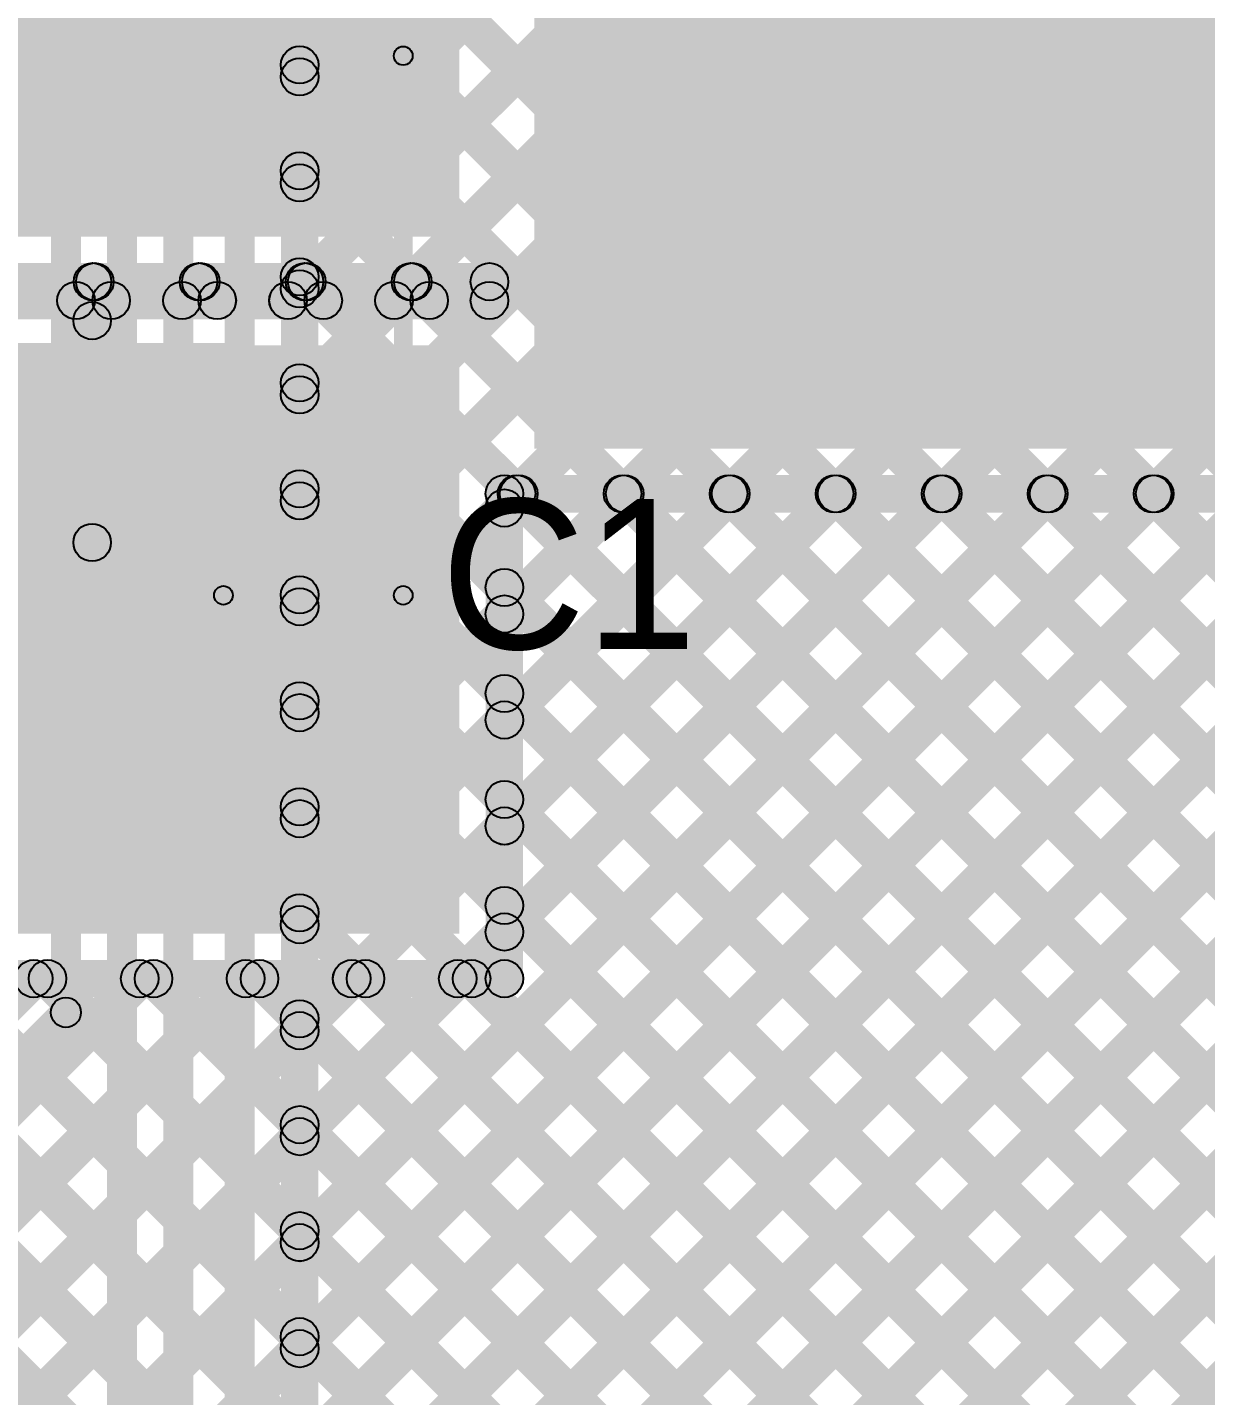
# Model space of a CAD drawing. Header units: millimetres. Extents: x -0.08 to 5.25, y -0.08 to 2.73.
# Drawn here: x 1.7667 to 2.0811, y 0.7837 to 1.1489 of the extents above; entities that cross this region are included whole.
import ezdxf

# ---------------------------------------------------------------- set-up
doc = ezdxf.new("R2010")
doc.units = ezdxf.units.MM
doc.header["$MEASUREMENT"] = 0
for name, color, linetype in [('BottomLayer', 5, 'Continuous'), ('TopLayer', 1, 'Continuous'), ('TopOverlay', 2, 'Continuous'), ('TopPaste', 8, 'Continuous'), ('TopSolder', 216, 'Continuous')]:
    doc.layers.add(name, color=color, linetype=linetype)

# ---------------------------------------------------------------- blocks, each defined once
blk = doc.blocks.new('EEEHB1E6R8R_92')
at = {"layer": 'TopLayer'}
for points in [[(-0.11811, 0.0315), (-0.01969, 0.0315), (-0.01969, -0.0315), (-0.11811, -0.0315)], [(0.01969, 0.0315), (0.11811, 0.0315), (0.11811, -0.0315), (0.01969, -0.0315)]]:
    blk.add_hatch(color=1, dxfattribs=at).paths.add_polyline_path(points)
at = {"layer": 'TopOverlay'}
for points in [[(-0.08623, 0.05423), (-0.08977, 0.05777), (-0.06277, 0.08477), (-0.05923, 0.08123)], [(0.083, 0.0855), (0.083, 0.0805), (-0.061, 0.0805), (-0.061, 0.0855)], [(0.0855, 0.03502), (0.0805, 0.03502), (0.0805, 0.083), (0.0855, 0.083)], [(-0.0855, 0.03509), (-0.0905, 0.03509), (-0.0905, 0.056), (-0.0855, 0.056)], [(-0.0985, 0.03881), (-0.1035, 0.03881), (-0.1035, 0.05143), (-0.0985, 0.05143)], [(-0.094, 0.0475), (-0.094, 0.0425), (-0.10796, 0.0425), (-0.10796, 0.0475)], [(-0.0835, -0.056), (-0.0885, -0.056), (-0.0885, -0.03509), (-0.0835, -0.03509)], [(0.0875, -0.083), (0.0825, -0.083), (0.0825, -0.03502), (0.0875, -0.03502)], [(-0.05723, -0.08123), (-0.06077, -0.08477), (-0.08777, -0.05777), (-0.08423, -0.05423)], [(0.085, -0.0805), (0.085, -0.0855), (-0.059, -0.0855), (-0.059, -0.0805)]]:
    blk.add_hatch(color=2, dxfattribs=at).paths.add_polyline_path(points)
h = blk.add_hatch(color=2, dxfattribs=at)
edge = h.paths.add_edge_path()
edge.add_arc((-0.061, 0.083), 0.0025, 0, 360)
h = blk.add_hatch(color=2, dxfattribs=at)
edge = h.paths.add_edge_path()
edge.add_arc((-0.061, 0.083), 0.0025, 0, 360)
h = blk.add_hatch(color=2, dxfattribs=at)
edge = h.paths.add_edge_path()
edge.add_arc((0.083, 0.083), 0.0025, 0, 360)
h = blk.add_hatch(color=2, dxfattribs=at)
edge = h.paths.add_edge_path()
edge.add_arc((0.083, 0.083), 0.0025, 0, 360)
h = blk.add_hatch(color=2, dxfattribs=at)
edge = h.paths.add_edge_path()
edge.add_arc((-0.088, 0.056), 0.0025, 0, 360)
h = blk.add_hatch(color=2, dxfattribs=at)
edge = h.paths.add_edge_path()
edge.add_arc((-0.088, 0.056), 0.0025, 0, 360)
h = blk.add_hatch(color=2, dxfattribs=at)
edge = h.paths.add_edge_path()
edge.add_arc((-0.101, 0.05143), 0.0025, 0, 360)
h = blk.add_hatch(color=2, dxfattribs=at)
edge = h.paths.add_edge_path()
edge.add_arc((-0.10796, 0.045), 0.0025, 0, 360)
h = blk.add_hatch(color=2, dxfattribs=at)
edge = h.paths.add_edge_path()
edge.add_arc((-0.094, 0.045), 0.0025, 0, 360)
h = blk.add_hatch(color=2, dxfattribs=at)
edge = h.paths.add_edge_path()
edge.add_arc((-0.101, 0.03881), 0.0025, 0, 360)
h = blk.add_hatch(color=2, dxfattribs=at)
edge = h.paths.add_edge_path()
edge.add_arc((-0.088, 0.03509), 0.0025, 0, 360)
h = blk.add_hatch(color=2, dxfattribs=at)
edge = h.paths.add_edge_path()
edge.add_arc((0.083, 0.03502), 0.0025, 0, 360)
h = blk.add_hatch(color=2, dxfattribs=at)
edge = h.paths.add_edge_path()
edge.add_arc((-0.086, -0.03509), 0.0025, 0, 360)
h = blk.add_hatch(color=2, dxfattribs=at)
edge = h.paths.add_edge_path()
edge.add_arc((0.085, -0.03502), 0.0025, 0, 360)
h = blk.add_hatch(color=2, dxfattribs=at)
edge = h.paths.add_edge_path()
edge.add_arc((-0.086, -0.056), 0.0025, 0, 360)
h = blk.add_hatch(color=2, dxfattribs=at)
edge = h.paths.add_edge_path()
edge.add_arc((-0.086, -0.056), 0.0025, 0, 360)
h = blk.add_hatch(color=2, dxfattribs=at)
edge = h.paths.add_edge_path()
edge.add_arc((-0.059, -0.083), 0.0025, 0, 360)
h = blk.add_hatch(color=2, dxfattribs=at)
edge = h.paths.add_edge_path()
edge.add_arc((-0.059, -0.083), 0.0025, 0, 360)
h = blk.add_hatch(color=2, dxfattribs=at)
edge = h.paths.add_edge_path()
edge.add_arc((0.085, -0.083), 0.0025, 0, 360)
h = blk.add_hatch(color=2, dxfattribs=at)
edge = h.paths.add_edge_path()
edge.add_arc((0.085, -0.083), 0.0025, 0, 360)
at = {"layer": 'TopPaste'}
for points in [[(-0.11811, 0.0315), (-0.01969, 0.0315), (-0.01969, -0.0315), (-0.11811, -0.0315)], [(0.01969, 0.0315), (0.11811, 0.0315), (0.11811, -0.0315), (0.01969, -0.0315)]]:
    blk.add_hatch(color=8, dxfattribs=at).paths.add_polyline_path(points)
at = {"layer": 'TopSolder'}
for points in [[(-0.12211, 0.0355), (-0.01569, 0.0355), (-0.01569, -0.0355), (-0.12211, -0.0355)], [(0.01569, 0.0355), (0.12211, 0.0355), (0.12211, -0.0355), (0.01569, -0.0355)]]:
    blk.add_hatch(color=216, dxfattribs=at).paths.add_polyline_path(points)
at = {"layer": 'TopOverlay'}
for centre in [(-0.061, 0.083), (-0.061, 0.083), (0.083, 0.083), (0.083, 0.083), (-0.088, 0.056), (-0.088, 0.056), (-0.101, 0.05143), (-0.10796, 0.045), (-0.094, 0.045), (-0.101, 0.03881), (-0.088, 0.03509), (0.083, 0.03502), (-0.086, -0.03509), (0.085, -0.03502), (-0.086, -0.056), (-0.086, -0.056), (-0.059, -0.083), (-0.059, -0.083), (0.085, -0.083), (0.085, -0.083)]:
    blk.add_circle(centre, 0.0025, dxfattribs=at)

msp = doc.modelspace()

# ---------------------------------------------------------------- hatches: boundary and pattern name
at = {"layer": 'BottomLayer'}
for points in [[(1.82738, 0.73838), (1.81938, 0.73838), (1.81938, 1.72262), (1.82738, 1.72262)], [(1.811, 0.752), (1.803, 0.752), (1.803, 1.705), (1.811, 1.705)], [(1.796, 0.761), (1.788, 0.761), (1.788, 1.69), (1.796, 1.69)], [(1.781, 0.886), (1.773, 0.886), (1.773, 1.68379), (1.781, 1.68379)], [(1.84291, 0.87759), (1.83584, 0.88466), (2.48846, 1.53727), (2.49553, 1.5302)], [(1.84291, 0.87759), (1.83584, 0.88466), (2.48846, 1.53727), (2.49553, 1.5302)], [(1.84291, 0.82102), (1.83584, 0.82809), (2.54129, 1.53354), (2.54836, 1.52646)], [(1.84291, 0.76445), (1.83584, 0.77152), (2.59786, 1.53354), (2.60493, 1.52646)], [(1.84291, 0.8493), (1.83584, 0.85637), (2.513, 1.53354), (2.52007, 1.52646)], [(1.84291, 0.79273), (1.83584, 0.79981), (2.56957, 1.53354), (2.57664, 1.52646)], [(1.84291, 0.73617), (1.83584, 0.74324), (2.62614, 1.53354), (2.63321, 1.52646)], [(1.84291, 0.76445), (1.83584, 0.77152), (2.59786, 1.53354), (2.60493, 1.52646)], [(1.84291, 0.79274), (1.83584, 0.79981), (2.56957, 1.53354), (2.57664, 1.52646)], [(1.84291, 0.73617), (1.83584, 0.74324), (2.62614, 1.53354), (2.63321, 1.52646)], [(1.84291, 0.82102), (1.83584, 0.82809), (2.54129, 1.53354), (2.54836, 1.52646)], [(1.84291, 0.8493), (1.83584, 0.85637), (2.513, 1.53354), (2.52007, 1.52646)], [(1.61166, 0.47663), (1.60459, 0.4837), (2.64232, 1.52143), (2.64939, 1.51436)], [(1.61166, 0.47663), (1.60459, 0.4837), (2.64232, 1.52143), (2.64939, 1.51436)], [(1.63483, 0.47151), (1.62776, 0.47859), (2.65646, 1.50729), (2.66353, 1.50021)], [(1.63483, 0.47152), (1.62776, 0.47859), (2.65646, 1.50729), (2.66353, 1.50021)], [(1.64906, 0.45746), (1.64199, 0.46453), (2.6706, 1.49314), (2.67767, 1.48607)], [(1.64906, 0.45746), (1.64199, 0.46453), (2.6706, 1.49314), (2.67767, 1.48607)], [(1.66321, 0.44332), (1.65613, 0.45039), (2.68474, 1.479), (2.69182, 1.47193)], [(1.66321, 0.44332), (1.65613, 0.45039), (2.68474, 1.479), (2.69181, 1.47193)], [(1.67735, 0.42918), (1.67028, 0.43625), (2.69889, 1.46486), (2.70596, 1.45779)], [(1.67735, 0.42918), (1.67028, 0.43625), (2.69889, 1.46486), (2.70596, 1.45779)], [(1.69149, 0.41504), (1.68442, 0.42211), (2.71303, 1.45072), (2.7201, 1.44365)], [(1.69149, 0.41504), (1.68442, 0.42211), (2.71303, 1.45072), (2.7201, 1.44365)], [(1.70563, 0.40089), (1.69856, 0.40797), (2.72717, 1.43658), (2.73424, 1.4295)], [(1.70563, 0.40089), (1.69856, 0.40797), (2.72717, 1.43657), (2.73424, 1.4295)], [(1.84291, 0.90587), (1.83584, 0.91294), (2.32934, 1.40644), (2.33641, 1.39937)], [(1.84291, 0.90587), (1.83584, 0.91294), (2.32934, 1.40644), (2.33641, 1.39937)], [(1.84291, 1.13215), (1.83584, 1.13922), (2.10216, 1.40554), (2.10923, 1.39846)], [(1.84291, 1.10386), (1.83584, 1.11093), (2.13045, 1.40554), (2.13752, 1.39846)], [(1.84291, 1.07558), (1.83584, 1.08265), (2.15873, 1.40554), (2.1658, 1.39846)], [(1.84291, 1.04729), (1.83584, 1.05436), (2.18701, 1.40554), (2.19408, 1.39846)], [(1.84291, 0.96244), (1.83584, 0.96951), (2.27187, 1.40554), (2.27894, 1.39846)], [(1.84291, 0.93416), (1.83584, 0.94123), (2.30015, 1.40554), (2.30722, 1.39846)], [(1.84291, 0.99072), (1.83584, 0.9978), (2.24358, 1.40554), (2.25065, 1.39846)], [(1.84291, 1.01901), (1.83584, 1.02608), (2.2153, 1.40554), (2.22237, 1.39846)], [(1.84291, 0.96244), (1.83584, 0.96951), (2.27187, 1.40554), (2.27894, 1.39846)], [(1.84291, 0.99073), (1.83584, 0.9978), (2.24358, 1.40554), (2.25065, 1.39846)], [(1.84291, 0.93416), (1.83584, 0.94123), (2.30015, 1.40554), (2.30722, 1.39846)], [(1.84291, 1.10386), (1.83584, 1.11093), (2.13044, 1.40554), (2.13752, 1.39846)], [(1.84291, 1.13215), (1.83584, 1.13922), (2.10216, 1.40554), (2.10923, 1.39846)], [(1.84291, 1.04729), (1.83584, 1.05437), (2.18701, 1.40554), (2.19408, 1.39846)], [(1.84291, 1.07558), (1.83584, 1.08265), (2.15873, 1.40554), (2.1658, 1.39846)], [(1.84291, 1.01901), (1.83584, 1.02608), (2.2153, 1.40554), (2.22237, 1.39846)], [(1.88746, 1.33826), (1.89454, 1.34533), (2.93558, 0.30428), (2.92851, 0.29721)], [(1.88746, 1.33826), (1.89454, 1.34533), (2.93559, 0.30428), (2.92851, 0.29721)], [(1.88746, 1.30998), (1.89454, 1.31705), (3.02205, 0.18954), (3.01498, 0.18246)], [(1.88746, 1.30998), (1.89454, 1.31705), (3.02405, 0.18754), (3.01698, 0.18046)], [(1.88746, 1.28169), (1.89454, 1.28876), (2.99376, 0.18954), (2.98669, 0.18246)], [(1.88746, 1.28169), (1.89454, 1.28876), (2.99576, 0.18754), (2.98869, 0.18046)], [(1.88698, 1.2539), (1.89405, 1.26097), (2.96548, 0.18954), (2.95841, 0.18246)], [(1.88698, 1.2539), (1.89405, 1.26097), (2.96748, 0.18754), (2.96041, 0.18046)], [(1.87689, 1.2357), (1.88396, 1.24277), (2.9372, 0.18954), (2.93012, 0.18246)], [(1.87689, 1.2357), (1.88396, 1.24277), (2.93919, 0.18754), (2.93212, 0.18046)], [(1.84438, 0.73838), (1.83438, 0.73838), (1.83438, 1.23772), (1.84438, 1.23772)], [(1.84438, 0.73838), (1.83438, 0.73838), (1.83438, 1.23772), (1.84438, 1.23772)], [(1.85681, 1.22749), (1.86388, 1.23456), (2.90891, 0.18954), (2.90184, 0.18246)], [(1.85681, 1.22749), (1.86388, 1.23456), (2.91091, 0.18754), (2.90384, 0.18046)], [(1.83584, 1.22018), (1.84291, 1.22725), (2.88063, 0.18954), (2.87356, 0.18246)], [(1.83584, 1.22018), (1.84291, 1.22725), (2.88263, 0.18754), (2.87555, 0.18046)], [(1.83584, 1.19189), (1.84291, 1.19896), (2.64434, 0.39754), (2.63727, 0.39046)], [(1.83584, 1.19189), (1.84291, 1.19896), (2.64434, 0.39754), (2.63727, 0.39046)], [(1.83584, 1.16361), (1.84291, 1.17068), (2.61606, 0.39754), (2.60899, 0.39046)], [(1.83584, 1.16361), (1.84291, 1.17068), (2.61606, 0.39754), (2.60899, 0.39046)], [(1.83584, 1.13532), (1.84291, 1.1424), (2.58777, 0.39754), (2.5807, 0.39046)], [(1.83584, 1.13532), (1.84291, 1.14239), (2.58777, 0.39754), (2.5807, 0.39046)], [(1.83584, 1.10704), (1.84291, 1.11411), (2.55949, 0.39754), (2.55242, 0.39046)], [(1.83584, 1.10704), (1.84291, 1.11411), (2.55949, 0.39754), (2.55242, 0.39046)], [(1.83584, 1.07876), (1.84291, 1.08583), (2.5312, 0.39754), (2.52413, 0.39046)], [(1.83584, 1.07876), (1.84291, 1.08583), (2.5312, 0.39754), (2.52413, 0.39046)], [(1.83584, 1.05047), (1.84291, 1.05754), (2.50292, 0.39754), (2.49585, 0.39046)], [(1.83584, 1.05047), (1.84291, 1.05754), (2.50292, 0.39754), (2.49585, 0.39046)], [(1.83584, 1.02219), (1.84291, 1.02926), (2.47464, 0.39754), (2.46757, 0.39046)], [(1.83584, 1.02219), (1.84291, 1.02926), (2.47464, 0.39754), (2.46756, 0.39046)], [(1.83584, 0.9939), (1.84291, 1.00097), (2.45335, 0.39054), (2.44628, 0.38346)], [(1.83584, 0.9939), (1.84291, 1.00097), (2.45335, 0.39054), (2.44628, 0.38346)], [(1.83584, 0.96562), (1.84291, 0.97269), (2.42507, 0.39054), (2.418, 0.38346)], [(1.83584, 0.96562), (1.84291, 0.97269), (2.42507, 0.39054), (2.418, 0.38346)], [(1.83584, 0.93733), (1.84291, 0.94441), (2.39678, 0.39054), (2.38971, 0.38346)], [(1.83584, 0.93733), (1.84291, 0.9444), (2.39678, 0.39054), (2.38971, 0.38346)], [(1.83584, 0.90905), (1.84291, 0.91612), (2.3685, 0.39054), (2.36143, 0.38346)], [(1.83584, 0.90905), (1.84291, 0.91612), (2.3685, 0.39054), (2.36143, 0.38346)], [(1.71783, 0.82117), (1.71217, 0.82683), (1.77417, 0.88883), (1.77983, 0.88317)], [(1.83584, 0.88077), (1.84291, 0.88784), (2.34021, 0.39054), (2.33314, 0.38346)], [(1.83584, 0.88076), (1.84291, 0.88784), (2.34021, 0.39054), (2.33314, 0.38346)], [(1.83584, 0.85248), (1.84291, 0.85955), (2.31193, 0.39054), (2.30486, 0.38346)], [(1.83584, 0.85248), (1.84291, 0.85955), (2.31193, 0.39054), (2.30486, 0.38346)], [(1.83584, 0.8242), (1.84291, 0.83127), (2.28365, 0.39054), (2.27658, 0.38346)], [(1.83584, 0.8242), (1.84291, 0.83127), (2.28365, 0.39054), (2.27657, 0.38346)], [(1.83584, 0.79591), (1.84291, 0.80298), (2.25536, 0.39054), (2.24829, 0.38346)], [(1.83584, 0.79591), (1.84291, 0.80298), (2.25536, 0.39054), (2.24829, 0.38346)]]:
    msp.add_hatch(color=5, dxfattribs=at).paths.add_polyline_path(points)
h = msp.add_hatch(color=5, dxfattribs=at)
edge = h.paths.add_edge_path()
edge.add_arc((1.83938, 1.13886), 0.005, 0, 360)
h = msp.add_hatch(color=5, dxfattribs=at)
edge = h.paths.add_edge_path()
edge.add_arc((1.83938, 1.13886), 0.005, 0, 360)
h = msp.add_hatch(color=5, dxfattribs=at)
edge = h.paths.add_edge_path()
edge.add_arc((1.83938, 1.13568), 0.005, 0, 360)
h = msp.add_hatch(color=5, dxfattribs=at)
edge = h.paths.add_edge_path()
edge.add_arc((1.83938, 1.13568), 0.005, 0, 360)
h = msp.add_hatch(color=5, dxfattribs=at)
edge = h.paths.add_edge_path()
edge.add_arc((1.83938, 1.11058), 0.005, 0, 360)
h = msp.add_hatch(color=5, dxfattribs=at)
edge = h.paths.add_edge_path()
edge.add_arc((1.83938, 1.11057), 0.005, 0, 360)
h = msp.add_hatch(color=5, dxfattribs=at)
edge = h.paths.add_edge_path()
edge.add_arc((1.83938, 1.1074), 0.005, 0, 360)
h = msp.add_hatch(color=5, dxfattribs=at)
edge = h.paths.add_edge_path()
edge.add_arc((1.83938, 1.1074), 0.005, 0, 360)
h = msp.add_hatch(color=5, dxfattribs=at)
edge = h.paths.add_edge_path()
edge.add_arc((1.83938, 1.08229), 0.005, 0, 360)
h = msp.add_hatch(color=5, dxfattribs=at)
edge = h.paths.add_edge_path()
edge.add_arc((1.83938, 1.08229), 0.005, 0, 360)
h = msp.add_hatch(color=5, dxfattribs=at)
edge = h.paths.add_edge_path()
edge.add_arc((1.83938, 1.07911), 0.005, 0, 360)
h = msp.add_hatch(color=5, dxfattribs=at)
edge = h.paths.add_edge_path()
edge.add_arc((1.83938, 1.07911), 0.005, 0, 360)
h = msp.add_hatch(color=5, dxfattribs=at)
edge = h.paths.add_edge_path()
edge.add_arc((1.83938, 1.05401), 0.005, 0, 360)
h = msp.add_hatch(color=5, dxfattribs=at)
edge = h.paths.add_edge_path()
edge.add_arc((1.83938, 1.05401), 0.005, 0, 360)
h = msp.add_hatch(color=5, dxfattribs=at)
edge = h.paths.add_edge_path()
edge.add_arc((1.83938, 1.05083), 0.005, 0, 360)
h = msp.add_hatch(color=5, dxfattribs=at)
edge = h.paths.add_edge_path()
edge.add_arc((1.83938, 1.05083), 0.005, 0, 360)
h = msp.add_hatch(color=5, dxfattribs=at)
edge = h.paths.add_edge_path()
edge.add_arc((1.83938, 1.02572), 0.005, 0, 360)
h = msp.add_hatch(color=5, dxfattribs=at)
edge = h.paths.add_edge_path()
edge.add_arc((1.83938, 1.02572), 0.005, 0, 360)
h = msp.add_hatch(color=5, dxfattribs=at)
edge = h.paths.add_edge_path()
edge.add_arc((1.83938, 1.02254), 0.005, 0, 360)
h = msp.add_hatch(color=5, dxfattribs=at)
edge = h.paths.add_edge_path()
edge.add_arc((1.83938, 1.02255), 0.005, 0, 360)
h = msp.add_hatch(color=5, dxfattribs=at)
edge = h.paths.add_edge_path()
edge.add_arc((1.83938, 0.99744), 0.005, 0, 360)
h = msp.add_hatch(color=5, dxfattribs=at)
edge = h.paths.add_edge_path()
edge.add_arc((1.83938, 0.99744), 0.005, 0, 360)
h = msp.add_hatch(color=5, dxfattribs=at)
edge = h.paths.add_edge_path()
edge.add_arc((1.83938, 0.99426), 0.005, 0, 360)
h = msp.add_hatch(color=5, dxfattribs=at)
edge = h.paths.add_edge_path()
edge.add_arc((1.83938, 0.99426), 0.005, 0, 360)
h = msp.add_hatch(color=5, dxfattribs=at)
edge = h.paths.add_edge_path()
edge.add_arc((1.83938, 0.96915), 0.005, 0, 360)
h = msp.add_hatch(color=5, dxfattribs=at)
edge = h.paths.add_edge_path()
edge.add_arc((1.83938, 0.96915), 0.005, 0, 360)
h = msp.add_hatch(color=5, dxfattribs=at)
edge = h.paths.add_edge_path()
edge.add_arc((1.83938, 0.96598), 0.005, 0, 360)
h = msp.add_hatch(color=5, dxfattribs=at)
edge = h.paths.add_edge_path()
edge.add_arc((1.83938, 0.96598), 0.005, 0, 360)
h = msp.add_hatch(color=5, dxfattribs=at)
edge = h.paths.add_edge_path()
edge.add_arc((1.83938, 0.94087), 0.005, 0, 360)
h = msp.add_hatch(color=5, dxfattribs=at)
edge = h.paths.add_edge_path()
edge.add_arc((1.83938, 0.94087), 0.005, 0, 360)
h = msp.add_hatch(color=5, dxfattribs=at)
edge = h.paths.add_edge_path()
edge.add_arc((1.83938, 0.93769), 0.005, 0, 360)
h = msp.add_hatch(color=5, dxfattribs=at)
edge = h.paths.add_edge_path()
edge.add_arc((1.83938, 0.93769), 0.005, 0, 360)
h = msp.add_hatch(color=5, dxfattribs=at)
edge = h.paths.add_edge_path()
edge.add_arc((1.83938, 0.91259), 0.005, 0, 360)
h = msp.add_hatch(color=5, dxfattribs=at)
edge = h.paths.add_edge_path()
edge.add_arc((1.83938, 0.91258), 0.005, 0, 360)
h = msp.add_hatch(color=5, dxfattribs=at)
edge = h.paths.add_edge_path()
edge.add_arc((1.83938, 0.90941), 0.005, 0, 360)
h = msp.add_hatch(color=5, dxfattribs=at)
edge = h.paths.add_edge_path()
edge.add_arc((1.83938, 0.90941), 0.005, 0, 360)
h = msp.add_hatch(color=5, dxfattribs=at)
edge = h.paths.add_edge_path()
edge.add_arc((1.777, 0.886), 0.004, 0, 360)
h = msp.add_hatch(color=5, dxfattribs=at)
edge = h.paths.add_edge_path()
edge.add_arc((1.777, 0.886), 0.004, 0, 360)
h = msp.add_hatch(color=5, dxfattribs=at)
edge = h.paths.add_edge_path()
edge.add_arc((1.83938, 0.8843), 0.005, 0, 360)
h = msp.add_hatch(color=5, dxfattribs=at)
edge = h.paths.add_edge_path()
edge.add_arc((1.83938, 0.8843), 0.005, 0, 360)
h = msp.add_hatch(color=5, dxfattribs=at)
edge = h.paths.add_edge_path()
edge.add_arc((1.83938, 0.88112), 0.005, 0, 360)
h = msp.add_hatch(color=5, dxfattribs=at)
edge = h.paths.add_edge_path()
edge.add_arc((1.83938, 0.88112), 0.005, 0, 360)
h = msp.add_hatch(color=5, dxfattribs=at)
edge = h.paths.add_edge_path()
edge.add_arc((1.83938, 0.85602), 0.005, 0, 360)
h = msp.add_hatch(color=5, dxfattribs=at)
edge = h.paths.add_edge_path()
edge.add_arc((1.83938, 0.85602), 0.005, 0, 360)
h = msp.add_hatch(color=5, dxfattribs=at)
edge = h.paths.add_edge_path()
edge.add_arc((1.83938, 0.85284), 0.005, 0, 360)
h = msp.add_hatch(color=5, dxfattribs=at)
edge = h.paths.add_edge_path()
edge.add_arc((1.83938, 0.85284), 0.005, 0, 360)
h = msp.add_hatch(color=5, dxfattribs=at)
edge = h.paths.add_edge_path()
edge.add_arc((1.83938, 0.82773), 0.005, 0, 360)
h = msp.add_hatch(color=5, dxfattribs=at)
edge = h.paths.add_edge_path()
edge.add_arc((1.83938, 0.82773), 0.005, 0, 360)
h = msp.add_hatch(color=5, dxfattribs=at)
edge = h.paths.add_edge_path()
edge.add_arc((1.83938, 0.82455), 0.005, 0, 360)
h = msp.add_hatch(color=5, dxfattribs=at)
edge = h.paths.add_edge_path()
edge.add_arc((1.83938, 0.82456), 0.005, 0, 360)
h = msp.add_hatch(color=5, dxfattribs=at)
edge = h.paths.add_edge_path()
edge.add_arc((1.83938, 0.79945), 0.005, 0, 360)
h = msp.add_hatch(color=5, dxfattribs=at)
edge = h.paths.add_edge_path()
edge.add_arc((1.83938, 0.79945), 0.005, 0, 360)
h = msp.add_hatch(color=5, dxfattribs=at)
edge = h.paths.add_edge_path()
edge.add_arc((1.83938, 0.79627), 0.005, 0, 360)
h = msp.add_hatch(color=5, dxfattribs=at)
edge = h.paths.add_edge_path()
edge.add_arc((1.83938, 0.79627), 0.005, 0, 360)
at = {"layer": 'TopLayer'}
for points in [[(1.606, 1.093), (1.882, 1.093), (1.882, 1.314), (1.606, 1.314)], [(1.902, 1.03641), (2.757, 1.03641), (2.757, 1.314), (1.902, 1.314)], [(1.607, 1.076), (1.607, 1.086), (1.89, 1.086), (1.89, 1.076)], [(1.607, 1.076), (1.607, 1.086), (1.89, 1.086), (1.89, 1.076)], [(1.607, 1.071), (1.607, 1.081), (1.89, 1.081), (1.89, 1.071)], [(1.607, 1.071), (1.607, 1.081), (1.89, 1.081), (1.89, 1.071)], [(1.78323, 1.07246), (1.77616, 1.07954), (1.78116, 1.08454), (1.78823, 1.07746)], [(1.78323, 1.07246), (1.77616, 1.07954), (1.78116, 1.08454), (1.78823, 1.07746)], [(1.78056, 1.07746), (1.78764, 1.08454), (1.79264, 1.07954), (1.78556, 1.07246)], [(1.78057, 1.07746), (1.78764, 1.08454), (1.79264, 1.07954), (1.78557, 1.07246)], [(1.81152, 1.07246), (1.80444, 1.07954), (1.80944, 1.08454), (1.81652, 1.07746)], [(1.81152, 1.07246), (1.80445, 1.07954), (1.80945, 1.08454), (1.81652, 1.07746)], [(1.80885, 1.07746), (1.81592, 1.08454), (1.82092, 1.07954), (1.81385, 1.07246)], [(1.80885, 1.07746), (1.81592, 1.08454), (1.82092, 1.07954), (1.81385, 1.07246)], [(1.8398, 1.07246), (1.83273, 1.07954), (1.83773, 1.08454), (1.8448, 1.07746)], [(1.8398, 1.07246), (1.83273, 1.07954), (1.83773, 1.08454), (1.8448, 1.07746)], [(1.83713, 1.07746), (1.8442, 1.08454), (1.8492, 1.07954), (1.84213, 1.07246)], [(1.83713, 1.07746), (1.8442, 1.08454), (1.8492, 1.07954), (1.84213, 1.07246)], [(1.86808, 1.07246), (1.86101, 1.07954), (1.86601, 1.08454), (1.87308, 1.07746)], [(1.86808, 1.07246), (1.86101, 1.07954), (1.86601, 1.08454), (1.87308, 1.07746)], [(1.86542, 1.07746), (1.87249, 1.08454), (1.87749, 1.07954), (1.87042, 1.07246)], [(1.86542, 1.07746), (1.87249, 1.08454), (1.87749, 1.07954), (1.87042, 1.07246)], [(1.895, 1.076), (1.885, 1.076), (1.885, 1.081), (1.895, 1.081)], [(1.895, 1.076), (1.885, 1.076), (1.885, 1.081), (1.895, 1.081)], [(1.789, 1.0114), (1.779, 1.0114), (1.779, 1.07061), (1.789, 1.07061)], [(1.789, 1.0114), (1.779, 1.0114), (1.779, 1.07061), (1.789, 1.07061)], [(1.132, 0.907), (1.882, 0.907), (1.882, 1.064), (1.132, 1.064)], [(1.36522, 0.20191), (1.35815, 0.20898), (2.17712, 1.02795), (2.18419, 1.02087)], [(1.36522, 0.28676), (1.35815, 0.29383), (2.09227, 1.02795), (2.09934, 1.02087)], [(1.36522, 0.25848), (1.35815, 0.26555), (2.12055, 1.02795), (2.12762, 1.02087)], [(1.36522, 0.31504), (1.35815, 0.32211), (2.06398, 1.02795), (2.07105, 1.02087)], [(1.36522, 0.34333), (1.35815, 0.3504), (2.0357, 1.02795), (2.04277, 1.02087)], [(1.36522, 0.23019), (1.35815, 0.23726), (2.14883, 1.02795), (2.15591, 1.02087)], [(1.36522, 0.23019), (1.35815, 0.23726), (2.14883, 1.02795), (2.15591, 1.02087)], [(1.36522, 0.20191), (1.35815, 0.20898), (2.17712, 1.02795), (2.18419, 1.02087)], [(1.36522, 0.31504), (1.35815, 0.32212), (2.06398, 1.02795), (2.07105, 1.02087)], [(1.36522, 0.25848), (1.35815, 0.26555), (2.12055, 1.02795), (2.12762, 1.02087)], [(1.36522, 0.28676), (1.35815, 0.29383), (2.09227, 1.02795), (2.09934, 1.02087)], [(1.36522, 0.34333), (1.35815, 0.3504), (2.0357, 1.02795), (2.04277, 1.02087)], [(1.37206, 0.18046), (1.36499, 0.18754), (2.2054, 1.02795), (2.21247, 1.02087)], [(1.37407, 0.18246), (1.36699, 0.18954), (2.2054, 1.02795), (2.21247, 1.02087)], [(1.40035, 0.18046), (1.39328, 0.18754), (2.23369, 1.02795), (2.24076, 1.02087)], [(1.40235, 0.18246), (1.39528, 0.18954), (2.23369, 1.02795), (2.24076, 1.02087)], [(1.42863, 0.18046), (1.42156, 0.18754), (2.26197, 1.02795), (2.26904, 1.02087)], [(1.43063, 0.18246), (1.42356, 0.18954), (2.26197, 1.02795), (2.26904, 1.02087)], [(1.45692, 0.18046), (1.44985, 0.18754), (2.29026, 1.02795), (2.29733, 1.02087)], [(1.45892, 0.18246), (1.45185, 0.18954), (2.29026, 1.02795), (2.29733, 1.02087)], [(1.4852, 0.18046), (1.47813, 0.18754), (2.31854, 1.02795), (2.32561, 1.02087)], [(1.4872, 0.18246), (1.48013, 0.18954), (2.31854, 1.02795), (2.32561, 1.02087)], [(1.89754, 0.90393), (1.89046, 0.911), (2.00741, 1.02795), (2.01448, 1.02087)], [(1.89754, 0.93221), (1.89046, 0.93928), (1.97913, 1.02795), (1.9862, 1.02087)], [(1.89754, 0.98878), (1.89046, 0.99585), (1.92256, 1.02795), (1.92963, 1.02087)], [(1.89754, 0.96049), (1.89046, 0.96756), (1.95084, 1.02795), (1.95792, 1.02087)], [(1.89754, 1.01706), (1.89046, 1.02413), (1.89428, 1.02795), (1.90135, 1.02087)], [(1.89754, 0.90393), (1.89046, 0.911), (2.00741, 1.02795), (2.01448, 1.02087)], [(1.89754, 0.96049), (1.89046, 0.96757), (1.95084, 1.02795), (1.95792, 1.02087)], [(1.89754, 0.93221), (1.89046, 0.93928), (1.97913, 1.02795), (1.9862, 1.02087)], [(1.89754, 1.01706), (1.89046, 1.02413), (1.89428, 1.02795), (1.90135, 1.02087)], [(1.89754, 0.98878), (1.89046, 0.99585), (1.92256, 1.02795), (1.92963, 1.02087)], [(1.89372, 1.02087), (1.9008, 1.02795), (2.5752, 0.35354), (2.56813, 0.34646)], [(1.89372, 1.02087), (1.90079, 1.02795), (2.5752, 0.35354), (2.56813, 0.34646)], [(1.894, 1.01941), (1.894, 1.02941), (2.769, 1.02941), (2.769, 1.01941)], [(1.894, 1.01941), (1.894, 1.02941), (2.769, 1.02941), (2.769, 1.01941)], [(1.92201, 1.02087), (1.92908, 1.02795), (2.60349, 0.35354), (2.59642, 0.34646)], [(1.92201, 1.02087), (1.92908, 1.02795), (2.60349, 0.35354), (2.59642, 0.34646)], [(1.95029, 1.02087), (1.95736, 1.02795), (2.61399, 0.37132), (2.60692, 0.36425)], [(1.95029, 1.02087), (1.95736, 1.02795), (2.61399, 0.37132), (2.60692, 0.36424)], [(1.97858, 1.02087), (1.98565, 1.02795), (2.62454, 0.38905), (2.61747, 0.38198)], [(1.97858, 1.02087), (1.98565, 1.02795), (2.62454, 0.38905), (2.61747, 0.38198)], [(2.00686, 1.02087), (2.01393, 1.02795), (2.64885, 0.39302), (2.64178, 0.38595)], [(2.00686, 1.02087), (2.01393, 1.02795), (2.64885, 0.39302), (2.64178, 0.38595)], [(2.03515, 1.02087), (2.04222, 1.02795), (2.71663, 0.35354), (2.70956, 0.34646)], [(2.03515, 1.02087), (2.04222, 1.02795), (2.71663, 0.35354), (2.70955, 0.34646)], [(2.06343, 1.02087), (2.0705, 1.02795), (2.74491, 0.35354), (2.73784, 0.34646)], [(2.06343, 1.02087), (2.0705, 1.02795), (2.74491, 0.35354), (2.73784, 0.34646)], [(1.899, 0.895), (1.889, 0.895), (1.889, 1.02441), (1.899, 1.02441)], [(1.899, 0.895), (1.889, 0.895), (1.889, 1.02441), (1.899, 1.02441)], [(1.89046, 0.99585), (1.89754, 1.00292), (2.54692, 0.35354), (2.53985, 0.34646)], [(1.89046, 0.99585), (1.89754, 1.00292), (2.54692, 0.35354), (2.53985, 0.34646)], [(1.89046, 0.96757), (1.89754, 0.97464), (2.51864, 0.35354), (2.51157, 0.34646)], [(1.89046, 0.96756), (1.89754, 0.97464), (2.51864, 0.35354), (2.51156, 0.34646)], [(1.89046, 0.93928), (1.89754, 0.94635), (2.49035, 0.35354), (2.48328, 0.34646)], [(1.89046, 0.93928), (1.89754, 0.94635), (2.49035, 0.35354), (2.48328, 0.34646)], [(1.89046, 0.911), (1.89754, 0.91807), (2.46207, 0.35354), (2.455, 0.34646)], [(1.89046, 0.911), (1.89754, 0.91807), (2.46207, 0.35354), (2.455, 0.34646)], [(1.12, 0.89), (1.12, 0.9), (1.894, 0.9), (1.894, 0.89)], [(1.12, 0.89), (1.12, 0.9), (1.894, 0.9), (1.894, 0.89)], [(1.36522, 0.3999), (1.35815, 0.40697), (1.84972, 0.89854), (1.85679, 0.89146)], [(1.36522, 0.37161), (1.35815, 0.37868), (1.878, 0.89854), (1.88507, 0.89146)], [(1.36522, 0.48475), (1.35815, 0.49182), (1.76487, 0.89854), (1.77194, 0.89146)], [(1.36522, 0.45647), (1.35815, 0.46354), (1.79315, 0.89854), (1.80022, 0.89146)], [(1.36522, 0.42818), (1.35815, 0.43525), (1.82144, 0.89854), (1.82851, 0.89146)], [(1.36522, 0.42818), (1.35815, 0.43525), (1.82143, 0.89854), (1.82851, 0.89146)], [(1.36522, 0.37161), (1.35815, 0.37868), (1.878, 0.89854), (1.88507, 0.89146)], [(1.36522, 0.48475), (1.35815, 0.49182), (1.76487, 0.89854), (1.77194, 0.89146)], [(1.36522, 0.45647), (1.35815, 0.46354), (1.79315, 0.89854), (1.80022, 0.89146)], [(1.36522, 0.3999), (1.35815, 0.40697), (1.84972, 0.89854), (1.85679, 0.89146)], [(1.65544, 0.89146), (1.66251, 0.89854), (2.3074, 0.25365), (2.30033, 0.24657)], [(1.65544, 0.89146), (1.66251, 0.89854), (2.3074, 0.25365), (2.30033, 0.24657)], [(1.68372, 0.89146), (1.69079, 0.89854), (2.32832, 0.261), (2.32125, 0.25393)], [(1.68372, 0.89146), (1.69079, 0.89854), (2.32832, 0.261), (2.32125, 0.25393)], [(1.71201, 0.89146), (1.71908, 0.89854), (2.36003, 0.25758), (2.35296, 0.25051)], [(1.71201, 0.89146), (1.71908, 0.89854), (2.36003, 0.25758), (2.35296, 0.25051)], [(1.74029, 0.89146), (1.74736, 0.89854), (2.45636, 0.18954), (2.44929, 0.18246)], [(1.74029, 0.89146), (1.74736, 0.89854), (2.45836, 0.18754), (2.45129, 0.18046)], [(1.76857, 0.89146), (1.77565, 0.89854), (2.47347, 0.20071), (2.4664, 0.19364)], [(1.76858, 0.89146), (1.77565, 0.89854), (2.47347, 0.20071), (2.4664, 0.19364)], [(1.79686, 0.89146), (1.80393, 0.89854), (2.38593, 0.31654), (2.37886, 0.30947)], [(1.79686, 0.89146), (1.80393, 0.89854), (2.38593, 0.31654), (2.37886, 0.30947)], [(1.82514, 0.89146), (1.83221, 0.89854), (2.39113, 0.33962), (2.38406, 0.33255)], [(1.82514, 0.89146), (1.83221, 0.89854), (2.39113, 0.33962), (2.38406, 0.33255)], [(1.85343, 0.89146), (1.8605, 0.89854), (2.40721, 0.35182), (2.40014, 0.34475)], [(1.85343, 0.89146), (1.8605, 0.89854), (2.40721, 0.35182), (2.40014, 0.34475)], [(1.88171, 0.89146), (1.88878, 0.89854), (2.43378, 0.35354), (2.42671, 0.34646)], [(1.88171, 0.89146), (1.88878, 0.89854), (2.43378, 0.35354), (2.42671, 0.34646)]]:
    msp.add_hatch(color=1, dxfattribs=at).paths.add_polyline_path(points)
h = msp.add_hatch(color=1, dxfattribs=at)
edge = h.paths.add_edge_path()
edge.add_arc((1.7841, 1.081), 0.005, 0, 360)
h = msp.add_hatch(color=1, dxfattribs=at)
edge = h.paths.add_edge_path()
edge.add_arc((1.7841, 1.081), 0.005, 0, 360)
h = msp.add_hatch(color=1, dxfattribs=at)
edge = h.paths.add_edge_path()
edge.add_arc((1.7847, 1.081), 0.005, 0, 360)
h = msp.add_hatch(color=1, dxfattribs=at)
edge = h.paths.add_edge_path()
edge.add_arc((1.7847, 1.081), 0.005, 0, 360)
h = msp.add_hatch(color=1, dxfattribs=at)
edge = h.paths.add_edge_path()
edge.add_arc((1.81239, 1.081), 0.005, 0, 360)
h = msp.add_hatch(color=1, dxfattribs=at)
edge = h.paths.add_edge_path()
edge.add_arc((1.81238, 1.081), 0.005, 0, 360)
h = msp.add_hatch(color=1, dxfattribs=at)
edge = h.paths.add_edge_path()
edge.add_arc((1.81298, 1.081), 0.005, 0, 360)
h = msp.add_hatch(color=1, dxfattribs=at)
edge = h.paths.add_edge_path()
edge.add_arc((1.81298, 1.081), 0.005, 0, 360)
h = msp.add_hatch(color=1, dxfattribs=at)
edge = h.paths.add_edge_path()
edge.add_arc((1.84067, 1.081), 0.005, 0, 360)
h = msp.add_hatch(color=1, dxfattribs=at)
edge = h.paths.add_edge_path()
edge.add_arc((1.84067, 1.081), 0.005, 0, 360)
h = msp.add_hatch(color=1, dxfattribs=at)
edge = h.paths.add_edge_path()
edge.add_arc((1.84126, 1.081), 0.005, 0, 360)
h = msp.add_hatch(color=1, dxfattribs=at)
edge = h.paths.add_edge_path()
edge.add_arc((1.84126, 1.081), 0.005, 0, 360)
h = msp.add_hatch(color=1, dxfattribs=at)
edge = h.paths.add_edge_path()
edge.add_arc((1.86895, 1.081), 0.005, 0, 360)
h = msp.add_hatch(color=1, dxfattribs=at)
edge = h.paths.add_edge_path()
edge.add_arc((1.86895, 1.081), 0.005, 0, 360)
h = msp.add_hatch(color=1, dxfattribs=at)
edge = h.paths.add_edge_path()
edge.add_arc((1.86955, 1.081), 0.005, 0, 360)
h = msp.add_hatch(color=1, dxfattribs=at)
edge = h.paths.add_edge_path()
edge.add_arc((1.86955, 1.081), 0.005, 0, 360)
h = msp.add_hatch(color=1, dxfattribs=at)
edge = h.paths.add_edge_path()
edge.add_arc((1.89, 1.081), 0.005, 0, 360)
h = msp.add_hatch(color=1, dxfattribs=at)
edge = h.paths.add_edge_path()
edge.add_arc((1.89, 1.081), 0.005, 0, 360)
h = msp.add_hatch(color=1, dxfattribs=at)
edge = h.paths.add_edge_path()
edge.add_arc((1.89, 1.081), 0.005, 0, 360)
h = msp.add_hatch(color=1, dxfattribs=at)
edge = h.paths.add_edge_path()
edge.add_arc((1.89, 1.081), 0.005, 0, 360)
h = msp.add_hatch(color=1, dxfattribs=at)
edge = h.paths.add_edge_path()
edge.add_arc((1.7797, 1.076), 0.005, 0, 360)
h = msp.add_hatch(color=1, dxfattribs=at)
edge = h.paths.add_edge_path()
edge.add_arc((1.7797, 1.076), 0.005, 0, 360)
h = msp.add_hatch(color=1, dxfattribs=at)
edge = h.paths.add_edge_path()
edge.add_arc((1.7891, 1.076), 0.005, 0, 360)
h = msp.add_hatch(color=1, dxfattribs=at)
edge = h.paths.add_edge_path()
edge.add_arc((1.7891, 1.076), 0.005, 0, 360)
h = msp.add_hatch(color=1, dxfattribs=at)
edge = h.paths.add_edge_path()
edge.add_arc((1.80798, 1.076), 0.005, 0, 360)
h = msp.add_hatch(color=1, dxfattribs=at)
edge = h.paths.add_edge_path()
edge.add_arc((1.80798, 1.076), 0.005, 0, 360)
h = msp.add_hatch(color=1, dxfattribs=at)
edge = h.paths.add_edge_path()
edge.add_arc((1.81739, 1.076), 0.005, 0, 360)
h = msp.add_hatch(color=1, dxfattribs=at)
edge = h.paths.add_edge_path()
edge.add_arc((1.81738, 1.076), 0.005, 0, 360)
h = msp.add_hatch(color=1, dxfattribs=at)
edge = h.paths.add_edge_path()
edge.add_arc((1.83627, 1.076), 0.005, 0, 360)
h = msp.add_hatch(color=1, dxfattribs=at)
edge = h.paths.add_edge_path()
edge.add_arc((1.83626, 1.076), 0.005, 0, 360)
h = msp.add_hatch(color=1, dxfattribs=at)
edge = h.paths.add_edge_path()
edge.add_arc((1.84567, 1.076), 0.005, 0, 360)
h = msp.add_hatch(color=1, dxfattribs=at)
edge = h.paths.add_edge_path()
edge.add_arc((1.84567, 1.076), 0.005, 0, 360)
h = msp.add_hatch(color=1, dxfattribs=at)
edge = h.paths.add_edge_path()
edge.add_arc((1.86455, 1.076), 0.005, 0, 360)
h = msp.add_hatch(color=1, dxfattribs=at)
edge = h.paths.add_edge_path()
edge.add_arc((1.86455, 1.076), 0.005, 0, 360)
h = msp.add_hatch(color=1, dxfattribs=at)
edge = h.paths.add_edge_path()
edge.add_arc((1.87395, 1.076), 0.005, 0, 360)
h = msp.add_hatch(color=1, dxfattribs=at)
edge = h.paths.add_edge_path()
edge.add_arc((1.87395, 1.076), 0.005, 0, 360)
h = msp.add_hatch(color=1, dxfattribs=at)
edge = h.paths.add_edge_path()
edge.add_arc((1.89, 1.076), 0.005, 0, 360)
h = msp.add_hatch(color=1, dxfattribs=at)
edge = h.paths.add_edge_path()
edge.add_arc((1.89, 1.076), 0.005, 0, 360)
h = msp.add_hatch(color=1, dxfattribs=at)
edge = h.paths.add_edge_path()
edge.add_arc((1.89, 1.076), 0.005, 0, 360)
h = msp.add_hatch(color=1, dxfattribs=at)
edge = h.paths.add_edge_path()
edge.add_arc((1.89, 1.076), 0.005, 0, 360)
h = msp.add_hatch(color=1, dxfattribs=at)
edge = h.paths.add_edge_path()
edge.add_arc((1.784, 1.07061), 0.005, 0, 360)
h = msp.add_hatch(color=1, dxfattribs=at)
edge = h.paths.add_edge_path()
edge.add_arc((1.784, 1.07061), 0.005, 0, 360)
h = msp.add_hatch(color=1, dxfattribs=at)
edge = h.paths.add_edge_path()
edge.add_arc((1.894, 1.02441), 0.005, 0, 360)
h = msp.add_hatch(color=1, dxfattribs=at)
edge = h.paths.add_edge_path()
edge.add_arc((1.894, 1.02441), 0.005, 0, 360)
h = msp.add_hatch(color=1, dxfattribs=at)
edge = h.paths.add_edge_path()
edge.add_arc((1.894, 1.02441), 0.005, 0, 360)
h = msp.add_hatch(color=1, dxfattribs=at)
edge = h.paths.add_edge_path()
edge.add_arc((1.894, 1.02441), 0.005, 0, 360)
h = msp.add_hatch(color=1, dxfattribs=at)
edge = h.paths.add_edge_path()
edge.add_arc((1.89726, 1.02441), 0.005, 0, 360)
h = msp.add_hatch(color=1, dxfattribs=at)
edge = h.paths.add_edge_path()
edge.add_arc((1.89726, 1.02441), 0.005, 0, 360)
h = msp.add_hatch(color=1, dxfattribs=at)
edge = h.paths.add_edge_path()
edge.add_arc((1.89781, 1.02441), 0.005, 0, 360)
h = msp.add_hatch(color=1, dxfattribs=at)
edge = h.paths.add_edge_path()
edge.add_arc((1.89781, 1.02441), 0.005, 0, 360)
h = msp.add_hatch(color=1, dxfattribs=at)
edge = h.paths.add_edge_path()
edge.add_arc((1.92554, 1.02441), 0.005, 0, 360)
h = msp.add_hatch(color=1, dxfattribs=at)
edge = h.paths.add_edge_path()
edge.add_arc((1.92554, 1.02441), 0.005, 0, 360)
h = msp.add_hatch(color=1, dxfattribs=at)
edge = h.paths.add_edge_path()
edge.add_arc((1.9261, 1.02441), 0.005, 0, 360)
h = msp.add_hatch(color=1, dxfattribs=at)
edge = h.paths.add_edge_path()
edge.add_arc((1.9261, 1.02441), 0.005, 0, 360)
h = msp.add_hatch(color=1, dxfattribs=at)
edge = h.paths.add_edge_path()
edge.add_arc((1.95383, 1.02441), 0.005, 0, 360)
h = msp.add_hatch(color=1, dxfattribs=at)
edge = h.paths.add_edge_path()
edge.add_arc((1.95383, 1.02441), 0.005, 0, 360)
h = msp.add_hatch(color=1, dxfattribs=at)
edge = h.paths.add_edge_path()
edge.add_arc((1.95438, 1.02441), 0.005, 0, 360)
h = msp.add_hatch(color=1, dxfattribs=at)
edge = h.paths.add_edge_path()
edge.add_arc((1.95438, 1.02441), 0.005, 0, 360)
h = msp.add_hatch(color=1, dxfattribs=at)
edge = h.paths.add_edge_path()
edge.add_arc((1.98211, 1.02441), 0.005, 0, 360)
h = msp.add_hatch(color=1, dxfattribs=at)
edge = h.paths.add_edge_path()
edge.add_arc((1.98211, 1.02441), 0.005, 0, 360)
h = msp.add_hatch(color=1, dxfattribs=at)
edge = h.paths.add_edge_path()
edge.add_arc((1.98266, 1.02441), 0.005, 0, 360)
h = msp.add_hatch(color=1, dxfattribs=at)
edge = h.paths.add_edge_path()
edge.add_arc((1.98266, 1.02441), 0.005, 0, 360)
h = msp.add_hatch(color=1, dxfattribs=at)
edge = h.paths.add_edge_path()
edge.add_arc((2.0104, 1.02441), 0.005, 0, 360)
h = msp.add_hatch(color=1, dxfattribs=at)
edge = h.paths.add_edge_path()
edge.add_arc((2.0104, 1.02441), 0.005, 0, 360)
h = msp.add_hatch(color=1, dxfattribs=at)
edge = h.paths.add_edge_path()
edge.add_arc((2.01095, 1.02441), 0.005, 0, 360)
h = msp.add_hatch(color=1, dxfattribs=at)
edge = h.paths.add_edge_path()
edge.add_arc((2.01095, 1.02441), 0.005, 0, 360)
h = msp.add_hatch(color=1, dxfattribs=at)
edge = h.paths.add_edge_path()
edge.add_arc((2.03868, 1.02441), 0.005, 0, 360)
h = msp.add_hatch(color=1, dxfattribs=at)
edge = h.paths.add_edge_path()
edge.add_arc((2.03868, 1.02441), 0.005, 0, 360)
h = msp.add_hatch(color=1, dxfattribs=at)
edge = h.paths.add_edge_path()
edge.add_arc((2.03923, 1.02441), 0.005, 0, 360)
h = msp.add_hatch(color=1, dxfattribs=at)
edge = h.paths.add_edge_path()
edge.add_arc((2.03923, 1.02441), 0.005, 0, 360)
h = msp.add_hatch(color=1, dxfattribs=at)
edge = h.paths.add_edge_path()
edge.add_arc((2.06697, 1.02441), 0.005, 0, 360)
h = msp.add_hatch(color=1, dxfattribs=at)
edge = h.paths.add_edge_path()
edge.add_arc((2.06696, 1.02441), 0.005, 0, 360)
h = msp.add_hatch(color=1, dxfattribs=at)
edge = h.paths.add_edge_path()
edge.add_arc((2.06752, 1.02441), 0.005, 0, 360)
h = msp.add_hatch(color=1, dxfattribs=at)
edge = h.paths.add_edge_path()
edge.add_arc((2.06752, 1.02441), 0.005, 0, 360)
h = msp.add_hatch(color=1, dxfattribs=at)
edge = h.paths.add_edge_path()
edge.add_arc((1.894, 1.0206), 0.005, 0, 360)
h = msp.add_hatch(color=1, dxfattribs=at)
edge = h.paths.add_edge_path()
edge.add_arc((1.894, 1.0206), 0.005, 0, 360)
h = msp.add_hatch(color=1, dxfattribs=at)
edge = h.paths.add_edge_path()
edge.add_arc((1.784, 1.0114), 0.005, 0, 360)
h = msp.add_hatch(color=1, dxfattribs=at)
edge = h.paths.add_edge_path()
edge.add_arc((1.784, 1.0114), 0.005, 0, 360)
h = msp.add_hatch(color=1, dxfattribs=at)
edge = h.paths.add_edge_path()
edge.add_arc((1.894, 0.99939), 0.005, 0, 360)
h = msp.add_hatch(color=1, dxfattribs=at)
edge = h.paths.add_edge_path()
edge.add_arc((1.894, 0.99938), 0.005, 0, 360)
h = msp.add_hatch(color=1, dxfattribs=at)
edge = h.paths.add_edge_path()
edge.add_arc((1.894, 0.99231), 0.005, 0, 360)
h = msp.add_hatch(color=1, dxfattribs=at)
edge = h.paths.add_edge_path()
edge.add_arc((1.894, 0.99231), 0.005, 0, 360)
h = msp.add_hatch(color=1, dxfattribs=at)
edge = h.paths.add_edge_path()
edge.add_arc((1.894, 0.9711), 0.005, 0, 360)
h = msp.add_hatch(color=1, dxfattribs=at)
edge = h.paths.add_edge_path()
edge.add_arc((1.894, 0.9711), 0.005, 0, 360)
h = msp.add_hatch(color=1, dxfattribs=at)
edge = h.paths.add_edge_path()
edge.add_arc((1.894, 0.96403), 0.005, 0, 360)
h = msp.add_hatch(color=1, dxfattribs=at)
edge = h.paths.add_edge_path()
edge.add_arc((1.894, 0.96403), 0.005, 0, 360)
h = msp.add_hatch(color=1, dxfattribs=at)
edge = h.paths.add_edge_path()
edge.add_arc((1.894, 0.94282), 0.005, 0, 360)
h = msp.add_hatch(color=1, dxfattribs=at)
edge = h.paths.add_edge_path()
edge.add_arc((1.894, 0.94282), 0.005, 0, 360)
h = msp.add_hatch(color=1, dxfattribs=at)
edge = h.paths.add_edge_path()
edge.add_arc((1.894, 0.93574), 0.005, 0, 360)
h = msp.add_hatch(color=1, dxfattribs=at)
edge = h.paths.add_edge_path()
edge.add_arc((1.894, 0.93575), 0.005, 0, 360)
h = msp.add_hatch(color=1, dxfattribs=at)
edge = h.paths.add_edge_path()
edge.add_arc((1.894, 0.91453), 0.005, 0, 360)
h = msp.add_hatch(color=1, dxfattribs=at)
edge = h.paths.add_edge_path()
edge.add_arc((1.894, 0.91453), 0.005, 0, 360)
h = msp.add_hatch(color=1, dxfattribs=at)
edge = h.paths.add_edge_path()
edge.add_arc((1.894, 0.90746), 0.005, 0, 360)
h = msp.add_hatch(color=1, dxfattribs=at)
edge = h.paths.add_edge_path()
edge.add_arc((1.894, 0.90746), 0.005, 0, 360)
h = msp.add_hatch(color=1, dxfattribs=at)
edge = h.paths.add_edge_path()
edge.add_arc((1.7684, 0.895), 0.005, 0, 360)
h = msp.add_hatch(color=1, dxfattribs=at)
edge = h.paths.add_edge_path()
edge.add_arc((1.7684, 0.895), 0.005, 0, 360)
h = msp.add_hatch(color=1, dxfattribs=at)
edge = h.paths.add_edge_path()
edge.add_arc((1.77211, 0.895), 0.005, 0, 360)
h = msp.add_hatch(color=1, dxfattribs=at)
edge = h.paths.add_edge_path()
edge.add_arc((1.77211, 0.895), 0.005, 0, 360)
h = msp.add_hatch(color=1, dxfattribs=at)
edge = h.paths.add_edge_path()
edge.add_arc((1.79669, 0.895), 0.005, 0, 360)
h = msp.add_hatch(color=1, dxfattribs=at)
edge = h.paths.add_edge_path()
edge.add_arc((1.79669, 0.895), 0.005, 0, 360)
h = msp.add_hatch(color=1, dxfattribs=at)
edge = h.paths.add_edge_path()
edge.add_arc((1.80039, 0.895), 0.005, 0, 360)
h = msp.add_hatch(color=1, dxfattribs=at)
edge = h.paths.add_edge_path()
edge.add_arc((1.80039, 0.895), 0.005, 0, 360)
h = msp.add_hatch(color=1, dxfattribs=at)
edge = h.paths.add_edge_path()
edge.add_arc((1.82497, 0.895), 0.005, 0, 360)
h = msp.add_hatch(color=1, dxfattribs=at)
edge = h.paths.add_edge_path()
edge.add_arc((1.82497, 0.895), 0.005, 0, 360)
h = msp.add_hatch(color=1, dxfattribs=at)
edge = h.paths.add_edge_path()
edge.add_arc((1.82868, 0.895), 0.005, 0, 360)
h = msp.add_hatch(color=1, dxfattribs=at)
edge = h.paths.add_edge_path()
edge.add_arc((1.82868, 0.895), 0.005, 0, 360)
h = msp.add_hatch(color=1, dxfattribs=at)
edge = h.paths.add_edge_path()
edge.add_arc((1.85326, 0.895), 0.005, 0, 360)
h = msp.add_hatch(color=1, dxfattribs=at)
edge = h.paths.add_edge_path()
edge.add_arc((1.85325, 0.895), 0.005, 0, 360)
h = msp.add_hatch(color=1, dxfattribs=at)
edge = h.paths.add_edge_path()
edge.add_arc((1.85696, 0.895), 0.005, 0, 360)
h = msp.add_hatch(color=1, dxfattribs=at)
edge = h.paths.add_edge_path()
edge.add_arc((1.85696, 0.895), 0.005, 0, 360)
h = msp.add_hatch(color=1, dxfattribs=at)
edge = h.paths.add_edge_path()
edge.add_arc((1.88154, 0.895), 0.005, 0, 360)
h = msp.add_hatch(color=1, dxfattribs=at)
edge = h.paths.add_edge_path()
edge.add_arc((1.88154, 0.895), 0.005, 0, 360)
h = msp.add_hatch(color=1, dxfattribs=at)
edge = h.paths.add_edge_path()
edge.add_arc((1.88525, 0.895), 0.005, 0, 360)
h = msp.add_hatch(color=1, dxfattribs=at)
edge = h.paths.add_edge_path()
edge.add_arc((1.88525, 0.895), 0.005, 0, 360)
h = msp.add_hatch(color=1, dxfattribs=at)
edge = h.paths.add_edge_path()
edge.add_arc((1.894, 0.895), 0.005, 0, 360)
h = msp.add_hatch(color=1, dxfattribs=at)
edge = h.paths.add_edge_path()
edge.add_arc((1.894, 0.895), 0.005, 0, 360)
h = msp.add_hatch(color=1, dxfattribs=at)
edge = h.paths.add_edge_path()
edge.add_arc((1.894, 0.895), 0.005, 0, 360)
h = msp.add_hatch(color=1, dxfattribs=at)
edge = h.paths.add_edge_path()
edge.add_arc((1.894, 0.895), 0.005, 0, 360)

# ---------------------------------------------------------------- linework, layer by layer
at = {"layer": 'BottomLayer'}
for centre, radius in [((1.83938, 1.13886), 0.005), ((1.83938, 1.13886), 0.005), ((1.83938, 1.13568), 0.005), ((1.83938, 1.13568), 0.005), ((1.83938, 1.11058), 0.005), ((1.83938, 1.11057), 0.005), ((1.83938, 1.1074), 0.005), ((1.83938, 1.1074), 0.005), ((1.83938, 1.08229), 0.005), ((1.83938, 1.08229), 0.005), ((1.83938, 1.07911), 0.005), ((1.83938, 1.07911), 0.005), ((1.83938, 1.05401), 0.005), ((1.83938, 1.05401), 0.005), ((1.83938, 1.05083), 0.005), ((1.83938, 1.05083), 0.005), ((1.83938, 1.02572), 0.005), ((1.83938, 1.02572), 0.005), ((1.83938, 1.02255), 0.005), ((1.83938, 1.02254), 0.005), ((1.83938, 0.99744), 0.005), ((1.83938, 0.99744), 0.005), ((1.83938, 0.99426), 0.005), ((1.83938, 0.99426), 0.005), ((1.83938, 0.96915), 0.005), ((1.83938, 0.96915), 0.005), ((1.83938, 0.96598), 0.005), ((1.83938, 0.96598), 0.005), ((1.83938, 0.94087), 0.005), ((1.83938, 0.94087), 0.005), ((1.83938, 0.93769), 0.005), ((1.83938, 0.93769), 0.005), ((1.83938, 0.91259), 0.005), ((1.83938, 0.91258), 0.005), ((1.83938, 0.90941), 0.005), ((1.83938, 0.90941), 0.005), ((1.777, 0.886), 0.004), ((1.777, 0.886), 0.004), ((1.83938, 0.8843), 0.005), ((1.83938, 0.8843), 0.005), ((1.83938, 0.88112), 0.005), ((1.83938, 0.88112), 0.005), ((1.83938, 0.85602), 0.005), ((1.83938, 0.85602), 0.005), ((1.83938, 0.85284), 0.005), ((1.83938, 0.85284), 0.005), ((1.83938, 0.82773), 0.005), ((1.83938, 0.82773), 0.005), ((1.83938, 0.82456), 0.005), ((1.83938, 0.82455), 0.005), ((1.83938, 0.79945), 0.005), ((1.83938, 0.79945), 0.005), ((1.83938, 0.79627), 0.005), ((1.83938, 0.79627), 0.005)]:
    msp.add_circle(centre, radius, dxfattribs=at)
at = {"layer": 'TopLayer'}
for centre in [(1.7841, 1.081), (1.7841, 1.081), (1.7847, 1.081), (1.7847, 1.081), (1.81238, 1.081), (1.81239, 1.081), (1.81298, 1.081), (1.81298, 1.081), (1.84067, 1.081), (1.84067, 1.081), (1.84126, 1.081), (1.84126, 1.081), (1.86895, 1.081), (1.86895, 1.081), (1.86955, 1.081), (1.86955, 1.081), (1.89, 1.081), (1.89, 1.081), (1.89, 1.081), (1.89, 1.081), (1.7797, 1.076), (1.7797, 1.076), (1.7891, 1.076), (1.7891, 1.076), (1.80798, 1.076), (1.80798, 1.076), (1.81738, 1.076), (1.81739, 1.076), (1.83626, 1.076), (1.83627, 1.076), (1.84567, 1.076), (1.84567, 1.076), (1.86455, 1.076), (1.86455, 1.076), (1.87395, 1.076), (1.87395, 1.076), (1.89, 1.076), (1.89, 1.076), (1.89, 1.076), (1.89, 1.076), (1.784, 1.07061), (1.784, 1.07061), (1.894, 1.02441), (1.894, 1.02441), (1.894, 1.02441), (1.894, 1.02441), (1.89726, 1.02441), (1.89726, 1.02441), (1.89781, 1.02441), (1.89781, 1.02441), (1.92554, 1.02441), (1.92554, 1.02441), (1.9261, 1.02441), (1.9261, 1.02441), (1.95383, 1.02441), (1.95383, 1.02441), (1.95438, 1.02441), (1.95438, 1.02441), (1.98211, 1.02441), (1.98211, 1.02441), (1.98266, 1.02441), (1.98266, 1.02441), (2.0104, 1.02441), (2.0104, 1.02441), (2.01095, 1.02441), (2.01095, 1.02441), (2.03868, 1.02441), (2.03868, 1.02441), (2.03923, 1.02441), (2.03923, 1.02441), (2.06696, 1.02441), (2.06697, 1.02441), (2.06752, 1.02441), (2.06752, 1.02441), (1.894, 1.0206), (1.894, 1.0206), (1.784, 1.0114), (1.784, 1.0114), (1.894, 0.99939), (1.894, 0.99938), (1.894, 0.99231), (1.894, 0.99231), (1.894, 0.9711), (1.894, 0.9711), (1.894, 0.96403), (1.894, 0.96403), (1.894, 0.94282), (1.894, 0.94282), (1.894, 0.93575), (1.894, 0.93574), (1.894, 0.91453), (1.894, 0.91453), (1.894, 0.90746), (1.894, 0.90746), (1.7684, 0.895), (1.7684, 0.895), (1.77211, 0.895), (1.77211, 0.895), (1.79669, 0.895), (1.79669, 0.895), (1.80039, 0.895), (1.80039, 0.895), (1.82497, 0.895), (1.82497, 0.895), (1.82868, 0.895), (1.82868, 0.895), (1.85325, 0.895), (1.85326, 0.895), (1.85696, 0.895), (1.85696, 0.895), (1.88154, 0.895), (1.88154, 0.895), (1.88525, 0.895), (1.88525, 0.895), (1.894, 0.895), (1.894, 0.895), (1.894, 0.895), (1.894, 0.895)]:
    msp.add_circle(centre, 0.005, dxfattribs=at)

# ---------------------------------------------------------------- block references
at = {"rotation": 270}
msp.add_blockref('EEEHB1E6R8R_92', (1.784, 1.0803), dxfattribs=at)

# ---------------------------------------------------------------- texts
at = {"layer": 'TopOverlay'}
msp.add_text('C1', height=0.04, dxfattribs=at).set_placement((1.877, 0.983))

doc.saveas('drawing.dxf')
